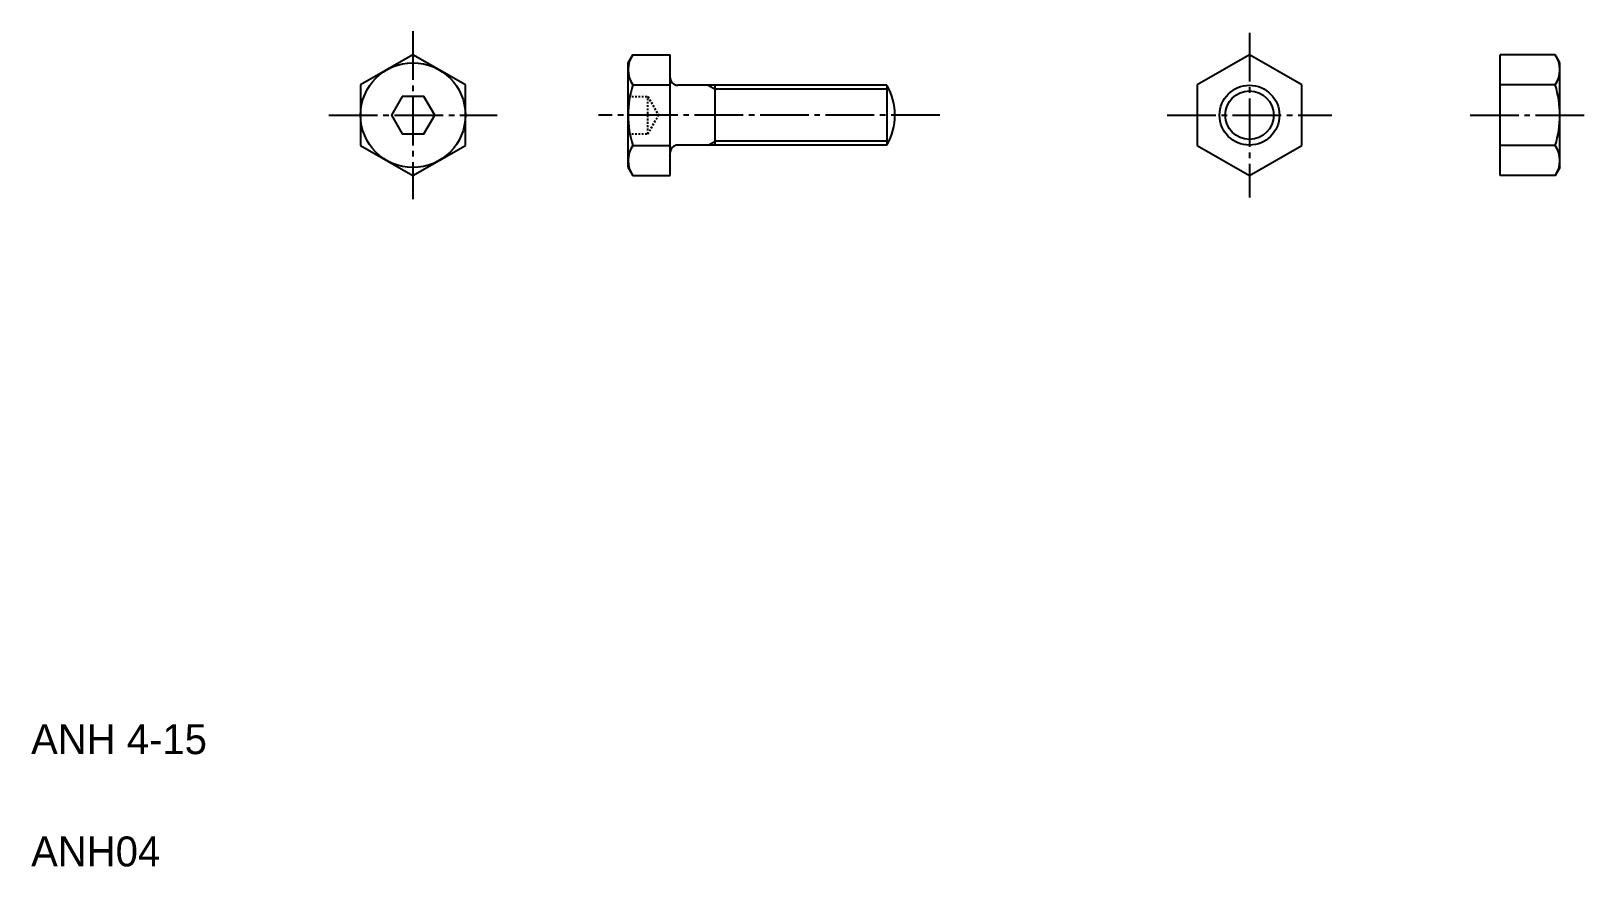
# Model space of a CAD drawing. Extents: x 5 to 109, y 5 to 61.
import ezdxf

# ---------------------------------------------------------------- set-up
doc = ezdxf.new("R2010")
doc.units = 0
doc.header["$LTSCALE"] = 0.25
doc.linetypes.add('CENTER', pattern=[17.5, 13, -1.5, 1.5, -1.5])
doc.linetypes.add('DASHED', pattern=[0.75, 0.5, -0.25])
doc.layers.get('0').update_dxf_attribs({"linetype": 'CONTINUOUS'})
doc.layers.add('CENTER', color=1, linetype='CENTER')

msp = doc.modelspace()

# ---------------------------------------------------------------- linework, layer by layer
at = {"color": 7, "linetype": 'CONTINUOUS'}
for p, q in [((30.5, 59.22), (27, 57.2)), ((34, 57.2), (30.5, 59.22)), ((44.88, 51.68), (44.88, 58.68)), ((45.19, 59.22), (47.68, 59.22)), ((47.68, 51.14), (47.68, 59.22)), ((86.36, 59.22), (82.86, 57.2)), ((89.86, 57.2), (86.36, 59.22)), ((103.09, 51.14), (103.09, 59.22)), ((106.77, 59.22), (103.09, 59.22)), ((107.09, 51.68), (107.09, 58.68)), ((27, 57.2), (27, 53.16)), ((34, 53.16), (34, 57.2)), ((45.19, 57.2), (47.68, 57.2)), ((62.14, 57.18), (48.18, 57.18)), ((50.68, 53.18), (50.68, 57.18)), ((62.14, 57.18), (62.14, 53.18)), ((82.86, 57.2), (82.86, 53.16)), ((89.86, 53.16), (89.86, 57.2)), ((106.77, 57.2), (103.09, 57.2)), ((27, 53.16), (30.5, 51.14)), ((30.5, 51.14), (34, 53.16)), ((45.19, 53.16), (47.68, 53.16)), ((62.14, 53.18), (48.18, 53.18)), ((82.86, 53.16), (86.36, 51.14)), ((86.36, 51.14), (89.86, 53.16)), ((106.77, 53.16), (103.09, 53.16)), ((45.19, 51.14), (47.68, 51.14)), ((106.77, 51.14), (103.09, 51.14))]:
    msp.add_line(p, q, dxfattribs=at)
for p, q in [((44.88, 58.68), (45.19, 59.22)), ((107.09, 58.68), (106.77, 59.22)), ((56.48, 56.91), (56.48, 56.91)), ((59.38, 56.91), (59.38, 56.91)), ((44.88, 51.68), (45.19, 51.14)), ((107.09, 51.68), (106.77, 51.14))]:
    msp.add_line(p, q)
at = {"color": 3, "linetype": 'DASHED'}
for p, q in [((44.88, 56.43), (46.18, 56.43)), ((46.18, 53.93), (46.18, 56.43)), ((46.18, 56.43), (46.9, 55.18)), ((46.18, 53.93), (46.9, 55.18)), ((44.88, 53.93), (46.18, 53.93))]:
    msp.add_line(p, q, dxfattribs=at)
at = {"color": 3, "linetype": 'CONTINUOUS'}
for p, q in [((50.21, 57.18), (50.68, 56.91)), ((62.28, 56.91), (50.68, 56.91)), ((50.21, 53.18), (50.68, 53.45)), ((62.28, 53.45), (50.68, 53.45))]:
    msp.add_line(p, q, dxfattribs=at)
at = {"color": 7, "linetype": 'CONTINUOUS'}
msp.add_lwpolyline([(29.78, 56.43), (29.06, 55.18), (29.78, 53.93), (31.22, 53.93), (31.95, 55.18), (31.22, 56.43)], close=True, dxfattribs=at)
msp.add_circle((30.5, 55.18), 3.5)
at = {"color": 3, "linetype": 'CONTINUOUS'}
msp.add_circle((86.36, 55.18), 2, dxfattribs=at)
at = {"color": 7, "linetype": 'CONTINUOUS'}
msp.add_circle((86.36, 55.18), 1.62, dxfattribs=at)
for centre, radius, start, end in [((46.66, 58.21), 1.79, 145.6157, 214.3843), ((105.3, 58.21), 1.79, 325.6157, 34.3843), ((51.56, 55.18), 6.69, 162.412, 197.588), ((100.4, 55.18), 6.69, 342.412, 17.588), ((46.66, 52.15), 1.79, 145.6157, 214.3843), ((105.3, 52.15), 1.79, 325.6157, 34.3843)]:
    msp.add_arc(centre, radius, start, end)
for centre, radius, start, end in [((48.18, 57.68), 0.5, 180, 270), ((58.68, 55.18), 4, 330, 30), ((48.18, 52.68), 0.5, 90, 180)]:
    msp.add_arc(centre, radius, start, end, dxfattribs=at)
at = {"layer": 'CENTER', "color": 1, "linetype": 'CENTER'}
for p, q in [((30.5, 60.79), (30.5, 49.56)), ((86.36, 60.68), (86.36, 49.68)), ((24.89, 55.18), (36.12, 55.18)), ((65.68, 55.18), (42.89, 55.18)), ((80.86, 55.18), (91.86, 55.18)), ((101.09, 55.18), (109.09, 55.18))]:
    msp.add_line(p, q, dxfattribs=at)

# ---------------------------------------------------------------- texts
for s, p in [('ANH 4-15', (5, 12.5)), ('ANH04', (5, 5))]:
    msp.add_text(s, height=2).set_placement(p)

doc.saveas('drawing.dxf')
